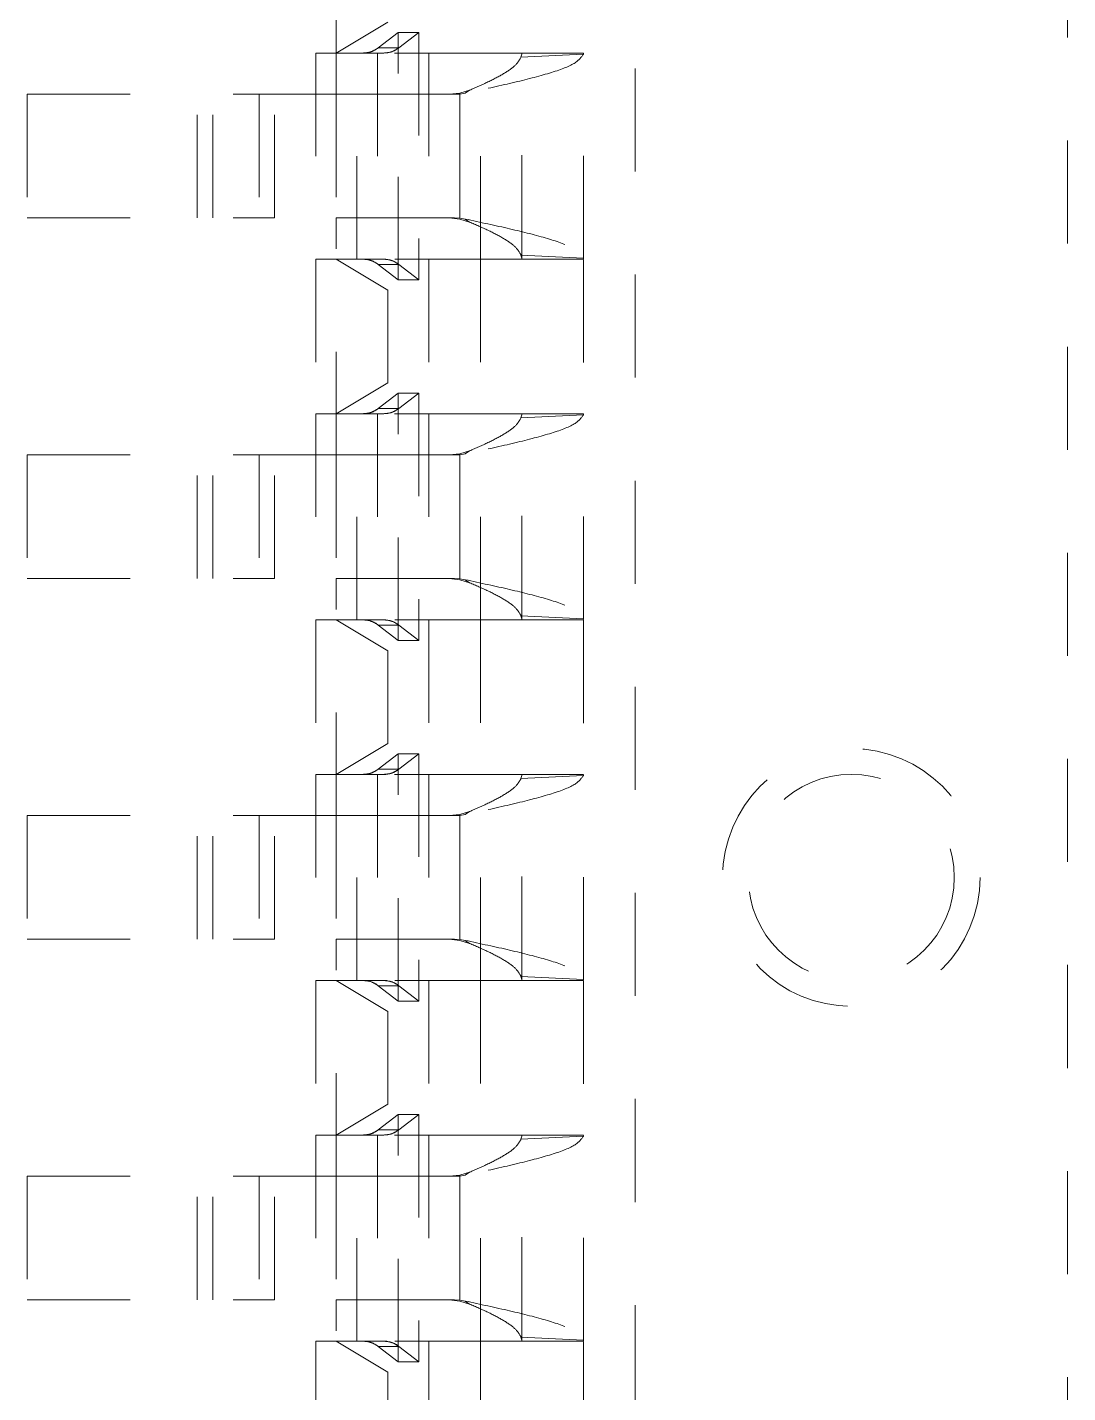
# Model space of a CAD drawing. Header units: millimetres. Extents: x 35 to 332, y 141 to 455.
# Drawn here: x 221.59 to 226.64, y 272.94 to 279.56 of the extents above; entities that cross this region are included whole.
import ezdxf

# ---------------------------------------------------------------- set-up
doc = ezdxf.new("R2010")
doc.units = ezdxf.units.MM
doc.linetypes.add('HIDDEN', pattern=[0.2, 0.1, -0.1])

# ---------------------------------------------------------------- blocks, each defined once
blk = doc.blocks.new('DFSADVS')
at = {"color": 0, "linetype": 'HIDDEN', "lineweight": 18}
for p, q in [((708.5304, -183.0193), (717.9604, -183.0193)), ((717.9604, -183.4393), (708.5304, -183.4393)), ((712.2958, -183.4893), (712.4451, -183.4893)), ((712.4454, -183.4893), (712.4454, -183.5493)), ((712.4454, -183.4893), (712.4454, -183.5493)), ((712.4465, -183.4894), (712.4457, -183.4893)), ((712.6452, -183.4893), (712.4457, -183.4893)), ((712.4457, -183.4893), (712.4465, -183.4894)), ((712.4494, -183.55), (712.4465, -183.4894)), ((712.4494, -183.55), (712.4465, -183.4894)), ((712.6444, -183.4894), (712.6415, -183.55)), ((712.6444, -183.4894), (712.6415, -183.55)), ((712.6444, -183.4894), (712.6452, -183.4893)), ((712.6444, -183.4894), (712.6452, -183.4893)), ((712.6454, -183.5493), (712.6454, -183.4893)), ((712.6454, -183.5493), (712.6454, -183.4893)), ((712.6458, -183.4893), (712.7951, -183.4893)), ((712.7954, -183.4893), (712.7954, -183.5493)), ((712.7954, -183.4893), (712.7954, -183.5493)), ((712.7965, -183.4894), (712.7957, -183.4893)), ((712.9952, -183.4893), (712.7957, -183.4893)), ((712.7957, -183.4893), (712.7965, -183.4894)), ((712.7994, -183.55), (712.7965, -183.4894)), ((712.7994, -183.55), (712.7965, -183.4894)), ((712.9944, -183.4894), (712.9915, -183.55)), ((712.9944, -183.4894), (712.9915, -183.55)), ((712.9944, -183.4894), (712.9952, -183.4893)), ((712.9944, -183.4894), (712.9952, -183.4893)), ((712.9954, -183.5493), (712.9954, -183.4893)), ((712.9954, -183.5493), (712.9954, -183.4893)), ((712.9958, -183.4893), (713.1451, -183.4893)), ((713.1454, -183.4893), (713.1454, -183.5493)), ((713.1454, -183.4893), (713.1454, -183.5493)), ((713.1465, -183.4894), (713.1457, -183.4893)), ((713.3452, -183.4893), (713.1457, -183.4893)), ((713.1457, -183.4893), (713.1465, -183.4894)), ((713.1494, -183.55), (713.1465, -183.4894)), ((713.1494, -183.55), (713.1465, -183.4894)), ((713.3444, -183.4894), (713.3415, -183.55)), ((713.3444, -183.4894), (713.3415, -183.55)), ((713.3444, -183.4894), (713.3452, -183.4893)), ((713.3444, -183.4894), (713.3452, -183.4893)), ((713.3454, -183.5493), (713.3454, -183.4893)), ((713.3454, -183.5493), (713.3454, -183.4893)), ((713.3458, -183.4893), (713.4951, -183.4893)), ((713.4954, -183.4893), (713.4954, -183.5493)), ((713.4954, -183.4893), (713.4954, -183.5493)), ((713.4965, -183.4894), (713.4957, -183.4893)), ((713.6952, -183.4893), (713.4957, -183.4893)), ((713.4957, -183.4893), (713.4965, -183.4894)), ((713.4994, -183.55), (713.4965, -183.4894)), ((713.4994, -183.55), (713.4965, -183.4894)), ((713.6944, -183.4894), (713.6915, -183.55)), ((713.6944, -183.4894), (713.6915, -183.55)), ((713.6944, -183.4894), (713.6952, -183.4893)), ((713.6944, -183.4894), (713.6952, -183.4893)), ((713.6954, -183.5493), (713.6954, -183.4893)), ((713.6954, -183.5493), (713.6954, -183.4893)), ((713.6958, -183.4893), (713.8451, -183.4893)), ((712.4454, -183.5493), (712.4454, -183.5893)), ((712.4454, -183.5493), (712.4465, -183.5493)), ((712.6444, -183.5493), (712.4465, -183.5493)), ((712.4465, -183.5493), (712.4494, -183.55)), ((712.4465, -183.5493), (712.4494, -183.55)), ((712.6415, -183.55), (712.6444, -183.5493)), ((712.6415, -183.55), (712.6444, -183.5493)), ((712.6444, -183.5493), (712.6454, -183.5493)), ((712.6454, -183.5893), (712.6454, -183.5493)), ((712.7954, -183.5493), (712.7954, -183.5893)), ((712.7954, -183.5493), (712.7965, -183.5493)), ((712.9944, -183.5493), (712.7965, -183.5493)), ((712.7965, -183.5493), (712.7994, -183.55)), ((712.7965, -183.5493), (712.7994, -183.55)), ((712.9915, -183.55), (712.9944, -183.5493)), ((712.9915, -183.55), (712.9944, -183.5493)), ((712.9944, -183.5493), (712.9954, -183.5493)), ((712.9954, -183.5893), (712.9954, -183.5493)), ((713.1454, -183.5493), (713.1454, -183.5893)), ((713.1454, -183.5493), (713.1465, -183.5493)), ((713.3444, -183.5493), (713.1465, -183.5493)), ((713.1465, -183.5493), (713.1494, -183.55)), ((713.1465, -183.5493), (713.1494, -183.55)), ((713.3415, -183.55), (713.3444, -183.5493)), ((713.3415, -183.55), (713.3444, -183.5493)), ((713.3444, -183.5493), (713.3454, -183.5493)), ((713.3454, -183.5893), (713.3454, -183.5493)), ((713.4954, -183.5493), (713.4954, -183.5893)), ((713.4954, -183.5493), (713.4965, -183.5493)), ((713.6944, -183.5493), (713.4965, -183.5493)), ((713.4965, -183.5493), (713.4994, -183.55)), ((713.4965, -183.5493), (713.4994, -183.55)), ((713.6915, -183.55), (713.6944, -183.5493)), ((713.6915, -183.55), (713.6944, -183.5493)), ((713.6944, -183.5493), (713.6954, -183.5493)), ((713.6954, -183.5893), (713.6954, -183.5493)), ((712.2954, -183.5893), (712.4454, -183.5893)), ((712.6454, -183.5893), (712.4454, -183.5893)), ((712.4454, -183.5893), (712.4454, -183.6393)), ((712.6454, -183.6393), (712.6454, -183.5893)), ((712.6454, -183.5893), (712.7954, -183.5893)), ((712.9954, -183.5893), (712.7954, -183.5893)), ((712.7954, -183.5893), (712.7954, -183.6393)), ((712.9954, -183.6393), (712.9954, -183.5893)), ((712.9954, -183.5893), (713.1454, -183.5893)), ((713.3454, -183.5893), (713.1454, -183.5893)), ((713.1454, -183.5893), (713.1454, -183.6393)), ((713.3454, -183.6393), (713.3454, -183.5893)), ((713.3454, -183.5893), (713.4954, -183.5893)), ((713.6954, -183.5893), (713.4954, -183.5893)), ((713.4954, -183.5893), (713.4954, -183.6393)), ((713.6954, -183.6393), (713.6954, -183.5893)), ((713.6954, -183.5893), (713.8454, -183.5893)), ((712.4844, -183.6041), (712.4815, -183.5999)), ((712.4815, -183.5999), (712.4844, -183.6093)), ((712.4844, -183.6093), (712.4815, -183.5999)), ((712.4815, -183.5999), (712.4844, -183.6041)), ((712.4844, -183.6041), (712.4852, -183.6093)), ((712.4844, -183.6041), (712.4852, -183.6093)), ((712.6057, -183.6093), (712.6065, -183.6041)), ((712.6057, -183.6093), (712.6065, -183.6041)), ((712.6094, -183.5999), (712.6065, -183.6041)), ((712.6065, -183.6093), (712.6094, -183.5999)), ((712.6094, -183.5999), (712.6065, -183.6093)), ((712.6065, -183.6041), (712.6094, -183.5999)), ((712.8344, -183.6041), (712.8315, -183.5999)), ((712.8315, -183.5999), (712.8344, -183.6093)), ((712.8344, -183.6093), (712.8315, -183.5999)), ((712.8315, -183.5999), (712.8344, -183.6041)), ((712.8344, -183.6041), (712.8352, -183.6093)), ((712.8344, -183.6041), (712.8352, -183.6093)), ((712.9557, -183.6093), (712.9565, -183.6041)), ((712.9557, -183.6093), (712.9565, -183.6041)), ((712.9594, -183.5999), (712.9565, -183.6041)), ((712.9565, -183.6093), (712.9594, -183.5999)), ((712.9594, -183.5999), (712.9565, -183.6093)), ((712.9565, -183.6041), (712.9594, -183.5999)), ((713.1844, -183.6041), (713.1815, -183.5999)), ((713.1815, -183.5999), (713.1844, -183.6093)), ((713.1844, -183.6093), (713.1815, -183.5999)), ((713.1815, -183.5999), (713.1844, -183.6041)), ((713.1844, -183.6041), (713.1852, -183.6093)), ((713.1844, -183.6041), (713.1852, -183.6093)), ((713.3057, -183.6093), (713.3065, -183.6041)), ((713.3057, -183.6093), (713.3065, -183.6041)), ((713.3094, -183.5999), (713.3065, -183.6041)), ((713.3065, -183.6093), (713.3094, -183.5999)), ((713.3094, -183.5999), (713.3065, -183.6093)), ((713.3065, -183.6041), (713.3094, -183.5999)), ((713.5344, -183.6041), (713.5315, -183.5999)), ((713.5315, -183.5999), (713.5344, -183.6093)), ((713.5344, -183.6093), (713.5315, -183.5999)), ((713.5315, -183.5999), (713.5344, -183.6041)), ((713.5344, -183.6041), (713.5352, -183.6093)), ((713.5344, -183.6041), (713.5352, -183.6093)), ((713.6557, -183.6093), (713.6565, -183.6041)), ((713.6557, -183.6093), (713.6565, -183.6041)), ((713.6594, -183.5999), (713.6565, -183.6041)), ((713.6565, -183.6093), (713.6594, -183.5999)), ((713.6594, -183.5999), (713.6565, -183.6093)), ((713.6565, -183.6041), (713.6594, -183.5999)), ((712.4854, -183.6196), (712.4844, -183.6093)), ((712.4844, -183.6093), (712.6065, -183.6093)), ((712.4854, -183.6196), (712.4844, -183.6093)), ((712.4854, -183.6145), (712.4852, -183.6093)), ((712.6057, -183.6093), (712.4852, -183.6093)), ((712.4852, -183.6093), (712.4854, -183.6145)), ((712.4854, -183.6093), (712.6054, -183.6093)), ((712.4854, -183.7893), (712.4854, -183.6145)), ((712.4854, -183.6145), (712.4854, -183.6196)), ((712.4854, -183.6145), (712.4854, -183.7293)), ((712.4854, -183.6145), (712.4854, -183.6196)), ((712.6054, -183.6145), (712.6057, -183.6093)), ((712.6065, -183.6093), (712.6054, -183.6196)), ((712.6054, -183.6145), (712.6057, -183.6093)), ((712.6065, -183.6093), (712.6054, -183.6196)), ((712.6054, -183.6145), (712.6054, -183.7893)), ((712.6054, -183.6196), (712.6054, -183.6145)), ((712.6054, -183.7293), (712.6054, -183.6145)), ((712.6054, -183.6196), (712.6054, -183.6145)), ((712.8354, -183.6196), (712.8344, -183.6093)), ((712.8344, -183.6093), (712.9565, -183.6093)), ((712.8354, -183.6196), (712.8344, -183.6093)), ((712.8354, -183.6145), (712.8352, -183.6093)), ((712.9557, -183.6093), (712.8352, -183.6093)), ((712.8352, -183.6093), (712.8354, -183.6145)), ((712.8354, -183.6093), (712.9554, -183.6093)), ((712.8354, -183.7893), (712.8354, -183.6145)), ((712.8354, -183.6145), (712.8354, -183.6196)), ((712.8354, -183.6145), (712.8354, -183.7293)), ((712.8354, -183.6145), (712.8354, -183.6196)), ((712.9554, -183.6145), (712.9557, -183.6093)), ((712.9565, -183.6093), (712.9554, -183.6196)), ((712.9554, -183.6145), (712.9557, -183.6093)), ((712.9565, -183.6093), (712.9554, -183.6196)), ((712.9554, -183.6145), (712.9554, -183.7893)), ((712.9554, -183.6196), (712.9554, -183.6145)), ((712.9554, -183.7293), (712.9554, -183.6145)), ((712.9554, -183.6196), (712.9554, -183.6145)), ((713.1854, -183.6196), (713.1844, -183.6093)), ((713.1844, -183.6093), (713.3065, -183.6093)), ((713.1854, -183.6196), (713.1844, -183.6093)), ((713.1854, -183.6145), (713.1852, -183.6093)), ((713.3057, -183.6093), (713.1852, -183.6093)), ((713.1852, -183.6093), (713.1854, -183.6145)), ((713.1854, -183.6093), (713.3054, -183.6093)), ((713.1854, -183.7893), (713.1854, -183.6145)), ((713.1854, -183.6145), (713.1854, -183.6196)), ((713.1854, -183.6145), (713.1854, -183.7293)), ((713.1854, -183.6145), (713.1854, -183.6196)), ((713.3054, -183.6145), (713.3057, -183.6093)), ((713.3065, -183.6093), (713.3054, -183.6196)), ((713.3054, -183.6145), (713.3057, -183.6093)), ((713.3065, -183.6093), (713.3054, -183.6196)), ((713.3054, -183.6145), (713.3054, -183.7893)), ((713.3054, -183.6196), (713.3054, -183.6145)), ((713.3054, -183.7293), (713.3054, -183.6145)), ((713.3054, -183.6196), (713.3054, -183.6145)), ((713.5354, -183.6196), (713.5344, -183.6093)), ((713.5344, -183.6093), (713.6565, -183.6093)), ((713.5354, -183.6196), (713.5344, -183.6093)), ((713.5354, -183.6145), (713.5352, -183.6093)), ((713.6557, -183.6093), (713.5352, -183.6093)), ((713.5352, -183.6093), (713.5354, -183.6145)), ((713.5354, -183.6093), (713.6554, -183.6093)), ((713.5354, -183.7893), (713.5354, -183.6145)), ((713.5354, -183.6145), (713.5354, -183.6196)), ((713.5354, -183.6145), (713.5354, -183.7293)), ((713.5354, -183.6145), (713.5354, -183.6196)), ((713.6554, -183.6145), (713.6557, -183.6093)), ((713.6565, -183.6093), (713.6554, -183.6196)), ((713.6554, -183.6145), (713.6557, -183.6093)), ((713.6565, -183.6093), (713.6554, -183.6196)), ((713.6554, -183.6145), (713.6554, -183.7893)), ((713.6554, -183.6196), (713.6554, -183.6145)), ((713.6554, -183.7293), (713.6554, -183.6145)), ((713.6554, -183.6196), (713.6554, -183.6145)), ((712.2954, -183.6393), (712.4454, -183.6393)), ((712.4454, -183.6393), (712.6454, -183.6393)), ((712.4454, -183.6393), (712.4454, -183.6727)), ((712.6454, -183.6726), (712.6454, -183.6393)), ((712.6454, -183.6393), (712.7954, -183.6393)), ((712.7954, -183.6393), (712.9954, -183.6393)), ((712.7954, -183.6393), (712.7954, -183.6727)), ((712.9954, -183.6726), (712.9954, -183.6393)), ((712.9954, -183.6393), (713.1454, -183.6393)), ((713.1454, -183.6393), (713.3454, -183.6393)), ((713.1454, -183.6393), (713.1454, -183.6727)), ((713.3454, -183.6726), (713.3454, -183.6393)), ((713.3454, -183.6393), (713.4954, -183.6393)), ((713.4954, -183.6393), (713.6954, -183.6393)), ((713.4954, -183.6393), (713.4954, -183.6727)), ((713.6954, -183.6726), (713.6954, -183.6393)), ((713.6954, -183.6393), (713.8454, -183.6393)), ((712.4254, -183.6693), (712.4254, -183.6492)), ((712.4254, -183.6492), (712.6654, -183.6492)), ((712.4404, -183.6686), (712.4254, -183.6492)), ((712.6654, -183.6492), (712.6505, -183.6686)), ((712.6654, -183.6492), (712.6654, -183.6693)), ((712.7754, -183.6492), (713.0154, -183.6492)), ((712.7754, -183.6693), (712.7754, -183.6492)), ((712.7904, -183.6686), (712.7754, -183.6492)), ((713.0154, -183.6492), (713.0005, -183.6686)), ((713.0154, -183.6492), (713.0154, -183.6693)), ((713.1254, -183.6492), (713.3654, -183.6492)), ((713.1254, -183.6693), (713.1254, -183.6492)), ((713.1404, -183.6686), (713.1254, -183.6492)), ((713.3654, -183.6492), (713.3505, -183.6686)), ((713.3654, -183.6492), (713.3654, -183.6693)), ((713.4754, -183.6693), (713.4754, -183.6492)), ((713.4754, -183.6492), (713.7154, -183.6492)), ((713.4904, -183.6686), (713.4754, -183.6492)), ((713.7154, -183.6492), (713.7005, -183.6686)), ((713.7154, -183.6492), (713.7154, -183.6693)), ((712.4404, -183.6886), (712.4254, -183.6693)), ((712.6654, -183.6693), (712.4254, -183.6693)), ((712.4404, -183.6686), (712.4404, -183.6886)), ((712.6505, -183.6886), (712.6505, -183.6686)), ((712.6654, -183.6693), (712.6505, -183.6886)), ((713.0154, -183.6693), (712.7754, -183.6693)), ((712.7904, -183.6886), (712.7754, -183.6693)), ((712.7904, -183.6686), (712.7904, -183.6886)), ((713.0005, -183.6886), (713.0005, -183.6686)), ((713.0154, -183.6693), (713.0005, -183.6886)), ((713.1404, -183.6886), (713.1254, -183.6693)), ((713.3654, -183.6693), (713.1254, -183.6693)), ((713.1404, -183.6686), (713.1404, -183.6886)), ((713.3505, -183.6886), (713.3505, -183.6686)), ((713.3654, -183.6693), (713.3505, -183.6886)), ((713.4904, -183.6886), (713.4754, -183.6693)), ((713.7154, -183.6693), (713.4754, -183.6693)), ((713.4904, -183.6686), (713.4904, -183.6886)), ((713.7005, -183.6886), (713.7005, -183.6686)), ((713.7154, -183.6693), (713.7005, -183.6886)), ((712.4454, -183.7293), (712.4154, -183.6792)), ((712.4454, -183.683), (712.4454, -183.703)), ((712.4454, -183.6892), (712.4454, -183.683)), ((712.6754, -183.6792), (712.6454, -183.7293)), ((712.6454, -183.703), (712.6454, -183.683)), ((712.6454, -183.683), (712.6454, -183.6892)), ((712.7654, -183.6792), (712.6754, -183.6792)), ((712.7954, -183.7293), (712.7654, -183.6792)), ((712.7954, -183.683), (712.7954, -183.703)), ((712.7954, -183.6892), (712.7954, -183.683)), ((713.0254, -183.6792), (712.9954, -183.7293)), ((712.9954, -183.703), (712.9954, -183.683)), ((712.9954, -183.683), (712.9954, -183.6892)), ((713.1154, -183.6792), (713.0254, -183.6792)), ((713.1454, -183.7293), (713.1154, -183.6792)), ((713.1454, -183.683), (713.1454, -183.703)), ((713.1454, -183.6892), (713.1454, -183.683)), ((713.3754, -183.6792), (713.3454, -183.7293)), ((713.3454, -183.703), (713.3454, -183.683)), ((713.3454, -183.683), (713.3454, -183.6892)), ((713.4654, -183.6792), (713.3754, -183.6792)), ((713.4954, -183.7293), (713.4654, -183.6792)), ((713.4954, -183.683), (713.4954, -183.703)), ((713.4954, -183.6892), (713.4954, -183.683)), ((713.7254, -183.6792), (713.6954, -183.7293)), ((713.6954, -183.703), (713.6954, -183.683)), ((713.6954, -183.683), (713.6954, -183.6892)), ((713.8154, -183.6792), (713.7254, -183.6792)), ((712.4454, -183.6892), (712.6454, -183.6892)), ((712.4454, -183.6893), (712.6454, -183.6893)), ((712.7954, -183.6892), (712.9954, -183.6892)), ((712.7954, -183.6893), (712.9954, -183.6893)), ((713.1454, -183.6892), (713.3454, -183.6892)), ((713.1454, -183.6893), (713.3454, -183.6893)), ((713.4954, -183.6892), (713.6954, -183.6892)), ((713.4954, -183.6893), (713.6954, -183.6893)), ((712.4454, -183.703), (712.4454, -183.7092)), ((712.6454, -183.7092), (712.4454, -183.7092)), ((712.4454, -183.7092), (712.4454, -183.7293)), ((712.6454, -183.7092), (712.6454, -183.703)), ((712.6454, -183.7293), (712.6454, -183.7092)), ((712.7954, -183.703), (712.7954, -183.7092)), ((712.9954, -183.7092), (712.7954, -183.7092)), ((712.7954, -183.7092), (712.7954, -183.7293)), ((712.9954, -183.7092), (712.9954, -183.703)), ((712.9954, -183.7293), (712.9954, -183.7092)), ((713.1454, -183.703), (713.1454, -183.7092)), ((713.3454, -183.7092), (713.1454, -183.7092)), ((713.1454, -183.7092), (713.1454, -183.7293)), ((713.3454, -183.7092), (713.3454, -183.703)), ((713.3454, -183.7293), (713.3454, -183.7092)), ((713.4954, -183.703), (713.4954, -183.7092)), ((713.6954, -183.7092), (713.4954, -183.7092)), ((713.4954, -183.7092), (713.4954, -183.7293)), ((713.6954, -183.7092), (713.6954, -183.703)), ((713.6954, -183.7293), (713.6954, -183.7092)), ((712.4854, -183.7293), (712.2554, -183.7293)), ((712.4454, -183.7293), (712.4454, -183.7493)), ((712.4854, -183.7293), (712.6054, -183.7293)), ((712.8354, -183.7293), (712.6054, -183.7293)), ((712.6454, -183.7493), (712.6454, -183.7293)), ((712.7954, -183.7293), (712.7954, -183.7493)), ((712.8354, -183.7293), (712.9554, -183.7293)), ((713.1854, -183.7293), (712.9554, -183.7293)), ((712.9954, -183.7493), (712.9954, -183.7293)), ((713.1454, -183.7293), (713.1454, -183.7493)), ((713.1854, -183.7293), (713.3054, -183.7293)), ((713.5354, -183.7293), (713.3054, -183.7293)), ((713.3454, -183.7493), (713.3454, -183.7293)), ((713.4954, -183.7293), (713.4954, -183.7493)), ((713.5354, -183.7293), (713.6554, -183.7293)), ((713.8854, -183.7293), (713.6554, -183.7293)), ((713.6954, -183.7493), (713.6954, -183.7293)), ((712.2954, -183.7493), (712.4454, -183.7493)), ((712.4454, -183.7493), (712.6454, -183.7493)), ((712.6454, -183.7493), (712.7954, -183.7493)), ((712.7954, -183.7493), (712.9954, -183.7493)), ((712.9954, -183.7493), (713.1454, -183.7493)), ((713.1454, -183.7493), (713.3454, -183.7493)), ((713.3454, -183.7493), (713.4954, -183.7493)), ((713.4954, -183.7493), (713.6954, -183.7493)), ((713.6954, -183.7493), (713.8454, -183.7493)), ((712.6054, -183.7893), (712.4854, -183.7893)), ((712.4854, -183.7893), (712.4854, -183.8043)), ((712.6054, -183.8043), (712.6054, -183.7893)), ((712.9554, -183.7893), (712.8354, -183.7893)), ((712.8354, -183.7893), (712.8354, -183.8043)), ((712.9554, -183.8043), (712.9554, -183.7893)), ((713.3054, -183.7893), (713.1854, -183.7893)), ((713.1854, -183.7893), (713.1854, -183.8043)), ((713.3054, -183.8043), (713.3054, -183.7893)), ((713.6554, -183.7893), (713.5354, -183.7893)), ((713.5354, -183.7893), (713.5354, -183.8043)), ((713.6554, -183.8043), (713.6554, -183.7893)), ((712.4854, -184.0293), (712.4854, -183.8043)), ((712.4854, -183.8043), (712.6054, -183.8043)), ((712.6054, -184.0293), (712.6054, -183.8043)), ((712.8354, -184.0293), (712.8354, -183.8043)), ((712.8354, -183.8043), (712.9554, -183.8043)), ((712.9554, -184.0293), (712.9554, -183.8043)), ((713.1854, -184.0293), (713.1854, -183.8043)), ((713.1854, -183.8043), (713.3054, -183.8043)), ((713.3054, -184.0293), (713.3054, -183.8043)), ((713.5354, -184.0293), (713.5354, -183.8043)), ((713.5354, -183.8043), (713.6554, -183.8043)), ((713.6554, -184.0293), (713.6554, -183.8043)), ((712.6054, -183.8492), (712.4854, -183.8492)), ((712.9554, -183.8492), (712.8354, -183.8492)), ((713.3054, -183.8492), (713.1854, -183.8492)), ((713.6554, -183.8492), (713.5354, -183.8492)), ((712.6054, -183.8643), (712.4854, -183.8643)), ((712.9554, -183.8643), (712.8354, -183.8643)), ((713.3054, -183.8643), (713.1854, -183.8643)), ((713.6554, -183.8643), (713.5354, -183.8643)), ((712.4854, -184.0293), (712.6054, -184.0293)), ((712.8354, -184.0293), (712.9554, -184.0293)), ((713.1854, -184.0293), (713.3054, -184.0293)), ((713.5354, -184.0293), (713.6554, -184.0293))]:
    blk.add_line(p, q, dxfattribs=at)
for radius in [0.125, 0.1]:
    blk.add_circle((713.2454, -183.2293), radius, dxfattribs=at)
for centre, radius, start, end in [((712.4218, -183.6832), 0.0236, 0.4087, 38.2332), ((712.6691, -183.6832), 0.0236, 141.7668, 179.5913), ((712.7718, -183.6832), 0.0236, 0.3917, 38.2503), ((713.0191, -183.6832), 0.0236, 141.7484, 179.5833), ((713.1218, -183.6832), 0.0237, 0.4322, 38.2097), ((713.369, -183.6832), 0.0236, 141.7497, 179.6083), ((713.4718, -183.6832), 0.0236, 0.3917, 38.2503), ((713.7191, -183.6832), 0.0237, 141.7903, 179.5678), ((712.4218, -183.7032), 0.0236, 0.4064, 38.2448), ((712.6691, -183.7032), 0.0236, 141.7552, 179.5936), ((712.7719, -183.7032), 0.0236, 0.3893, 38.2618), ((713.019, -183.7032), 0.0236, 141.7369, 179.5856), ((713.1218, -183.7032), 0.0236, 0.4299, 38.2212), ((713.369, -183.7032), 0.0236, 141.7382, 179.6107), ((713.4719, -183.7032), 0.0236, 0.3893, 38.2618), ((713.7191, -183.7032), 0.0236, 141.7788, 179.5701)]:
    blk.add_arc(centre, radius, start, end, dxfattribs=at)
for points, knots in [([(712.4465, -183.4894), (712.4497, -183.4916), (712.456, -183.4961), (712.4655, -183.5226), (712.4749, -183.5598), (712.4812, -183.5893), (712.4844, -183.6041)], [0, 0, 0, 0, 0.249991, 0.499994, 0.750002, 1, 1, 1, 1]), ([(712.4465, -183.4894), (712.4497, -183.4916), (712.456, -183.4961), (712.4655, -183.5226), (712.4749, -183.5598), (712.4812, -183.5893), (712.4844, -183.6041)], [0, 0, 0, 0, 0.250001, 0.500003, 0.750006, 1, 1, 1, 1]), ([(712.6065, -183.6041), (712.6097, -183.5893), (712.616, -183.5598), (712.6254, -183.5226), (712.6349, -183.4961), (712.6412, -183.4916), (712.6444, -183.4894)], [0, 0, 0, 0, 0.2500089, 0.5000064, 0.749999, 1, 1, 1, 1]), ([(712.6065, -183.6041), (712.6097, -183.5893), (712.616, -183.5598), (712.6254, -183.5226), (712.6349, -183.4961), (712.6412, -183.4916), (712.6444, -183.4894)], [0, 0, 0, 0, 0.2500087, 0.5000079, 0.7499987, 1, 1, 1, 1]), ([(712.7965, -183.4894), (712.7997, -183.4916), (712.806, -183.4961), (712.8154, -183.5226), (712.8249, -183.5598), (712.8312, -183.5893), (712.8344, -183.6041)], [0, 0, 0, 0, 0.2499918, 0.4999921, 0.7500009, 1, 1, 1, 1]), ([(712.7965, -183.4894), (712.7997, -183.4916), (712.806, -183.4961), (712.8154, -183.5226), (712.8249, -183.5598), (712.8312, -183.5893), (712.8344, -183.6041)], [0, 0, 0, 0, 0.250002, 0.500001, 0.750005, 1, 1, 1, 1]), ([(712.9565, -183.6041), (712.9597, -183.5893), (712.966, -183.5598), (712.9754, -183.5226), (712.9849, -183.4961), (712.9912, -183.4916), (712.9944, -183.4894)], [0, 0, 0, 0, 0.2500132, 0.5000107, 0.7500033, 1, 1, 1, 1]), ([(712.9565, -183.6041), (712.9597, -183.5893), (712.966, -183.5598), (712.9754, -183.5226), (712.9849, -183.4961), (712.9912, -183.4916), (712.9944, -183.4894)], [0, 0, 0, 0, 0.250013, 0.5000122, 0.750003, 1, 1, 1, 1]), ([(713.1465, -183.4894), (713.1497, -183.4916), (713.156, -183.4961), (713.1654, -183.5226), (713.1749, -183.5598), (713.1812, -183.5893), (713.1844, -183.6041)], [0, 0, 0, 0, 0.249991, 0.49999, 0.750002, 1, 1, 1, 1]), ([(713.1465, -183.4894), (713.1497, -183.4916), (713.156, -183.4961), (713.1654, -183.5226), (713.1749, -183.5598), (713.1812, -183.5893), (713.1844, -183.6041)], [0, 0, 0, 0, 0.250001, 0.499998, 0.750006, 1, 1, 1, 1]), ([(713.3065, -183.6041), (713.3097, -183.5893), (713.316, -183.5598), (713.3254, -183.5226), (713.3349, -183.4961), (713.3412, -183.4916), (713.3444, -183.4894)], [0, 0, 0, 0, 0.25001, 0.500009, 0.750002, 1, 1, 1, 1]), ([(713.3065, -183.6041), (713.3097, -183.5893), (713.316, -183.5598), (713.3254, -183.5226), (713.3349, -183.4961), (713.3412, -183.4916), (713.3444, -183.4894)], [0, 0, 0, 0, 0.2500097, 0.50001, 0.7500019, 1, 1, 1, 1]), ([(713.4965, -183.4894), (713.4997, -183.4916), (713.506, -183.4961), (713.5154, -183.5226), (713.5249, -183.5598), (713.5312, -183.5893), (713.5344, -183.6041)], [0, 0, 0, 0, 0.2499918, 0.4999921, 0.7500009, 1, 1, 1, 1]), ([(713.4965, -183.4894), (713.4997, -183.4916), (713.506, -183.4961), (713.5154, -183.5226), (713.5249, -183.5598), (713.5312, -183.5893), (713.5344, -183.6041)], [0, 0, 0, 0, 0.250002, 0.500001, 0.750005, 1, 1, 1, 1]), ([(713.6565, -183.6041), (713.6597, -183.5893), (713.666, -183.5598), (713.6755, -183.5226), (713.6849, -183.4961), (713.6912, -183.4916), (713.6944, -183.4894)], [0, 0, 0, 0, 0.250009, 0.500011, 0.750003, 1, 1, 1, 1]), ([(713.6565, -183.6041), (713.6597, -183.5893), (713.666, -183.5598), (713.6755, -183.5226), (713.6849, -183.4961), (713.6912, -183.4916), (713.6944, -183.4894)], [0, 0, 0, 0, 0.250009, 0.500012, 0.750003, 1, 1, 1, 1]), ([(712.4454, -183.5893), (712.4454, -183.584), (712.4454, -183.5735), (712.4454, -183.5603), (712.4454, -183.5511), (712.4454, -183.5499), (712.4454, -183.5493)], [0, 0, 0, 0, 0.250001, 0.499983, 0.750002, 1, 1, 1, 1]), ([(712.4815, -183.5999), (712.4788, -183.5938), (712.4735, -183.5815), (712.4654, -183.5662), (712.4574, -183.5546), (712.4521, -183.5515), (712.4494, -183.55)], [0, 0, 0, 0, 0.250005, 0.4999883, 0.7499905, 1, 1, 1, 1]), ([(712.4815, -183.5999), (712.4788, -183.5938), (712.4735, -183.5815), (712.4654, -183.5662), (712.4574, -183.5546), (712.4521, -183.5515), (712.4494, -183.55)], [0, 0, 0, 0, 0.250021, 0.500021, 0.75004, 1, 1, 1, 1]), ([(712.6094, -183.5999), (712.6121, -183.5938), (712.6174, -183.5815), (712.6254, -183.5662), (712.6335, -183.5546), (712.6388, -183.5515), (712.6415, -183.55)], [0, 0, 0, 0, 0.250005, 0.4999883, 0.7499905, 1, 1, 1, 1]), ([(712.6094, -183.5999), (712.6121, -183.5938), (712.6174, -183.5815), (712.6254, -183.5662), (712.6335, -183.5546), (712.6388, -183.5515), (712.6415, -183.55)], [0, 0, 0, 0, 0.250005, 0.4999883, 0.7499905, 1, 1, 1, 1]), ([(712.6454, -183.5493), (712.6454, -183.5499), (712.6454, -183.5511), (712.6454, -183.5603), (712.6454, -183.5735), (712.6454, -183.584), (712.6454, -183.5893)], [0, 0, 0, 0, 0.249998, 0.500017, 0.749999, 1, 1, 1, 1]), ([(712.7954, -183.5893), (712.7954, -183.584), (712.7954, -183.5735), (712.7954, -183.5603), (712.7954, -183.5511), (712.7954, -183.5499), (712.7954, -183.5493)], [0, 0, 0, 0, 0.250001, 0.499983, 0.750002, 1, 1, 1, 1]), ([(712.8315, -183.5999), (712.8288, -183.5938), (712.8235, -183.5815), (712.8154, -183.5662), (712.8074, -183.5546), (712.8021, -183.5515), (712.7994, -183.55)], [0, 0, 0, 0, 0.250009, 0.499997, 0.750004, 1, 1, 1, 1]), ([(712.8315, -183.5999), (712.8288, -183.5938), (712.8235, -183.5815), (712.8154, -183.5662), (712.8074, -183.5546), (712.8021, -183.5515), (712.7994, -183.55)], [0, 0, 0, 0, 0.250021, 0.500021, 0.75004, 1, 1, 1, 1]), ([(712.9594, -183.5999), (712.9621, -183.5938), (712.9674, -183.5815), (712.9754, -183.5662), (712.9835, -183.5546), (712.9888, -183.5515), (712.9915, -183.55)], [0, 0, 0, 0, 0.250009, 0.499997, 0.750004, 1, 1, 1, 1]), ([(712.9594, -183.5999), (712.9621, -183.5938), (712.9674, -183.5815), (712.9754, -183.5662), (712.9835, -183.5546), (712.9888, -183.5515), (712.9915, -183.55)], [0, 0, 0, 0, 0.250009, 0.499997, 0.750004, 1, 1, 1, 1]), ([(712.9954, -183.5493), (712.9954, -183.5499), (712.9954, -183.5511), (712.9954, -183.5603), (712.9954, -183.5735), (712.9954, -183.584), (712.9954, -183.5893)], [0, 0, 0, 0, 0.249998, 0.500017, 0.749999, 1, 1, 1, 1]), ([(713.1454, -183.5893), (713.1454, -183.584), (713.1454, -183.5735), (713.1454, -183.5603), (713.1454, -183.5511), (713.1454, -183.5499), (713.1454, -183.5493)], [0, 0, 0, 0, 0.250001, 0.499983, 0.750002, 1, 1, 1, 1]), ([(713.1815, -183.5999), (713.1788, -183.5938), (713.1735, -183.5815), (713.1654, -183.5662), (713.1574, -183.5546), (713.1521, -183.5515), (713.1494, -183.55)], [0, 0, 0, 0, 0.250005, 0.500006, 0.750008, 1, 1, 1, 1]), ([(713.1815, -183.5999), (713.1788, -183.5938), (713.1735, -183.5815), (713.1654, -183.5662), (713.1574, -183.5546), (713.1521, -183.5515), (713.1494, -183.55)], [0, 0, 0, 0, 0.250021, 0.500039, 0.750058, 1, 1, 1, 1]), ([(713.3094, -183.5999), (713.3121, -183.5938), (713.3174, -183.5815), (713.3254, -183.5662), (713.3335, -183.5546), (713.3388, -183.5515), (713.3415, -183.55)], [0, 0, 0, 0, 0.250009, 0.499997, 0.750004, 1, 1, 1, 1]), ([(713.3094, -183.5999), (713.3121, -183.5938), (713.3174, -183.5815), (713.3254, -183.5662), (713.3335, -183.5546), (713.3388, -183.5515), (713.3415, -183.55)], [0, 0, 0, 0, 0.250009, 0.499997, 0.750004, 1, 1, 1, 1]), ([(713.3454, -183.5493), (713.3454, -183.5499), (713.3454, -183.5511), (713.3454, -183.5603), (713.3454, -183.5735), (713.3454, -183.584), (713.3454, -183.5893)], [0, 0, 0, 0, 0.249998, 0.500017, 0.749999, 1, 1, 1, 1]), ([(713.4954, -183.5893), (713.4954, -183.584), (713.4954, -183.5735), (713.4954, -183.5603), (713.4954, -183.5511), (713.4954, -183.5499), (713.4954, -183.5493)], [0, 0, 0, 0, 0.250001, 0.499983, 0.750002, 1, 1, 1, 1]), ([(713.5315, -183.5999), (713.5288, -183.5938), (713.5235, -183.5815), (713.5154, -183.5662), (713.5074, -183.5546), (713.5021, -183.5515), (713.4994, -183.55)], [0, 0, 0, 0, 0.250009, 0.499997, 0.750004, 1, 1, 1, 1]), ([(713.5315, -183.5999), (713.5288, -183.5938), (713.5235, -183.5815), (713.5154, -183.5662), (713.5074, -183.5546), (713.5021, -183.5515), (713.4994, -183.55)], [0, 0, 0, 0, 0.250021, 0.500021, 0.75004, 1, 1, 1, 1]), ([(713.6594, -183.5999), (713.6621, -183.5938), (713.6674, -183.5815), (713.6755, -183.5662), (713.6835, -183.5546), (713.6888, -183.5515), (713.6915, -183.55)], [0, 0, 0, 0, 0.250005, 0.500006, 0.750008, 1, 1, 1, 1]), ([(713.6594, -183.5999), (713.6621, -183.5938), (713.6674, -183.5815), (713.6755, -183.5662), (713.6835, -183.5546), (713.6888, -183.5515), (713.6915, -183.55)], [0, 0, 0, 0, 0.250005, 0.500006, 0.750008, 1, 1, 1, 1]), ([(713.6954, -183.5493), (713.6954, -183.5499), (713.6954, -183.5511), (713.6954, -183.5603), (713.6954, -183.5735), (713.6954, -183.584), (713.6954, -183.5893)], [0, 0, 0, 0, 0.249998, 0.500017, 0.749999, 1, 1, 1, 1]), ([(712.4454, -183.6393), (712.4454, -183.6461), (712.4454, -183.6537), (712.4454, -183.6597), (712.4454, -183.6604)], [0, 0, 0, 0, 0.891506, 1, 1, 1, 1]), ([(712.6454, -183.6604), (712.6454, -183.6597), (712.6454, -183.6537), (712.6454, -183.6461), (712.6454, -183.6393)], [0, 0, 0, 0, 0.108494, 1, 1, 1, 1]), ([(712.7954, -183.6393), (712.7954, -183.6461), (712.7954, -183.6537), (712.7954, -183.6597), (712.7954, -183.6604)], [0, 0, 0, 0, 0.891506, 1, 1, 1, 1]), ([(712.9954, -183.6604), (712.9954, -183.6597), (712.9954, -183.6537), (712.9954, -183.6461), (712.9954, -183.6393)], [0, 0, 0, 0, 0.108494, 1, 1, 1, 1]), ([(713.1454, -183.6393), (713.1454, -183.6461), (713.1454, -183.6537), (713.1454, -183.6597), (713.1454, -183.6604)], [0, 0, 0, 0, 0.891506, 1, 1, 1, 1]), ([(713.3454, -183.6604), (713.3454, -183.6597), (713.3454, -183.6537), (713.3454, -183.6461), (713.3454, -183.6393)], [0, 0, 0, 0, 0.108494, 1, 1, 1, 1]), ([(713.4954, -183.6393), (713.4954, -183.6461), (713.4954, -183.6537), (713.4954, -183.6597), (713.4954, -183.6604)], [0, 0, 0, 0, 0.891506, 1, 1, 1, 1]), ([(713.6954, -183.6604), (713.6954, -183.6597), (713.6954, -183.6537), (713.6954, -183.6461), (713.6954, -183.6393)], [0, 0, 0, 0, 0.108494, 1, 1, 1, 1]), ([(712.4454, -183.683), (712.4452, -183.6805), (712.4448, -183.6753), (712.4418, -183.6708), (712.4404, -183.6686)], [0, 0, 0, 0, 0.500044, 1, 1, 1, 1]), ([(712.6505, -183.6686), (712.6491, -183.6708), (712.6461, -183.6753), (712.6457, -183.6805), (712.6454, -183.683)], [0, 0, 0, 0, 0.499956, 1, 1, 1, 1]), ([(712.7954, -183.683), (712.7952, -183.6805), (712.7948, -183.6753), (712.7918, -183.6708), (712.7904, -183.6686)], [0, 0, 0, 0, 0.499983, 1, 1, 1, 1]), ([(713.0005, -183.6686), (712.9991, -183.6708), (712.9961, -183.6753), (712.9957, -183.6805), (712.9954, -183.683)], [0, 0, 0, 0, 0.500002, 1, 1, 1, 1]), ([(713.1454, -183.683), (713.1452, -183.6805), (713.1448, -183.6753), (713.1418, -183.6708), (713.1404, -183.6686)], [0, 0, 0, 0, 0.500044, 1, 1, 1, 1]), ([(713.3505, -183.6686), (713.349, -183.6708), (713.3461, -183.6753), (713.3457, -183.6805), (713.3454, -183.683)], [0, 0, 0, 0, 0.500017, 1, 1, 1, 1]), ([(713.4954, -183.683), (713.4952, -183.6805), (713.4948, -183.6753), (713.4918, -183.6708), (713.4904, -183.6686)], [0, 0, 0, 0, 0.499983, 1, 1, 1, 1]), ([(713.7005, -183.6686), (713.6991, -183.6708), (713.6961, -183.6753), (713.6957, -183.6805), (713.6954, -183.683)], [0, 0, 0, 0, 0.499956, 1, 1, 1, 1]), ([(712.4454, -183.703), (712.4452, -183.7005), (712.4448, -183.6953), (712.4418, -183.6908), (712.4404, -183.6886)], [0, 0, 0, 0, 0.499953, 1, 1, 1, 1]), ([(712.6505, -183.6886), (712.6491, -183.6908), (712.6461, -183.6953), (712.6457, -183.7005), (712.6454, -183.703)], [0, 0, 0, 0, 0.500047, 1, 1, 1, 1]), ([(712.7954, -183.703), (712.7952, -183.7005), (712.7948, -183.6953), (712.7918, -183.6908), (712.7904, -183.6886)], [0, 0, 0, 0, 0.499892, 1, 1, 1, 1]), ([(713.0005, -183.6886), (712.9991, -183.6908), (712.9961, -183.6953), (712.9957, -183.7005), (712.9954, -183.703)], [0, 0, 0, 0, 0.500092, 1, 1, 1, 1]), ([(713.1454, -183.703), (713.1452, -183.7005), (713.1448, -183.6953), (713.1418, -183.6908), (713.1404, -183.6886)], [0, 0, 0, 0, 0.499953, 1, 1, 1, 1]), ([(713.3505, -183.6886), (713.349, -183.6908), (713.3461, -183.6953), (713.3457, -183.7005), (713.3454, -183.703)], [0, 0, 0, 0, 0.500108, 1, 1, 1, 1]), ([(713.4954, -183.703), (713.4952, -183.7005), (713.4948, -183.6953), (713.4918, -183.6908), (713.4904, -183.6886)], [0, 0, 0, 0, 0.499892, 1, 1, 1, 1]), ([(713.7005, -183.6886), (713.6991, -183.6908), (713.6961, -183.6953), (713.6957, -183.7005), (713.6954, -183.703)], [0, 0, 0, 0, 0.500047, 1, 1, 1, 1])]:
    blk.add_open_spline(points, degree=3, knots=knots, dxfattribs=at)

msp = doc.modelspace()

# ---------------------------------------------------------------- block references
at = {"xscale": 5, "yscale": 5, "zscale": 5, "rotation": 270}
msp.add_blockref('DFSADVS', (1141.7362, 3841.6624), dxfattribs=at)

doc.saveas('drawing.dxf')
